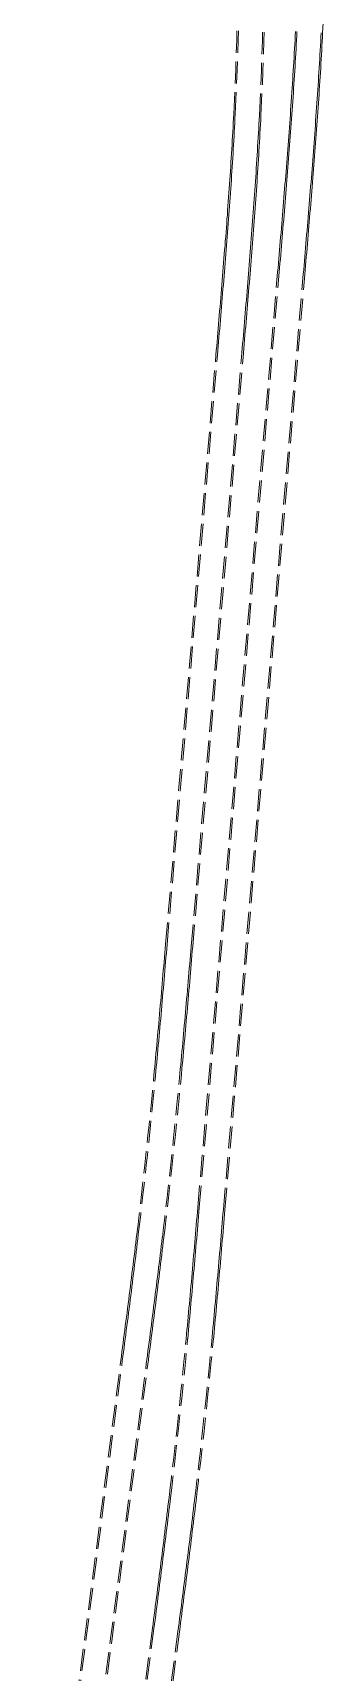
# Model space of a CAD drawing. Extents: x 0 to 531375, y 0 to 4335249.
# Drawn here: x 498172.8 to 498239.8, y 4329052.7 to 4329425.6 of the extents above; entities that cross this region are included whole.
import ezdxf

# ---------------------------------------------------------------- set-up
doc = ezdxf.new("R2010")
doc.units = 0
doc.linetypes.add('DASH', pattern=[0.35, 0.25, -0.1])
doc.layers.add('地铁', color=4, linetype='Continuous', lineweight=15)

# ---------------------------------------------------------------- blocks, each defined once
blk = doc.blocks.new('天津2000地铁')
at = {"layer": '地铁', "linetype": 'DASH', "ltscale": 20}
for p, q in [((228.96, 2184.69), (229.01, 2185.68)), ((229.01, 2185.68), (229.07, 2186.68)), ((229.07, 2186.68), (229.12, 2187.67)), ((229.12, 2187.67), (229.17, 2188.67)), ((229.31, 2184.67), (229.36, 2185.66)), ((229.36, 2185.66), (229.42, 2186.66)), ((229.42, 2186.66), (229.47, 2187.65)), ((229.47, 2187.65), (229.52, 2188.65)), ((234.8, 2184.36), (234.85, 2185.36)), ((234.85, 2185.36), (234.91, 2186.37)), ((234.91, 2186.37), (234.96, 2187.37)), ((234.96, 2187.37), (235.01, 2188.37)), ((235.15, 2184.34), (235.2, 2185.35)), ((235.2, 2185.35), (235.26, 2186.35)), ((235.26, 2186.35), (235.31, 2187.35)), ((235.31, 2187.35), (235.36, 2188.35)), ((228.73, 2180.71), (228.79, 2181.7)), ((228.79, 2181.7), (228.85, 2182.7)), ((228.85, 2182.7), (228.9, 2183.69)), ((228.9, 2183.69), (228.96, 2184.69)), ((229.08, 2180.69), (229.14, 2181.68)), ((229.14, 2181.68), (229.19, 2182.68)), ((229.19, 2182.68), (229.25, 2183.67)), ((229.25, 2183.67), (229.31, 2184.67)), ((234.63, 2181.36), (234.69, 2182.36)), ((234.69, 2182.36), (234.74, 2183.36)), ((234.74, 2183.36), (234.8, 2184.36)), ((234.98, 2181.34), (235.03, 2182.34)), ((235.03, 2182.34), (235.09, 2183.34)), ((235.09, 2183.34), (235.15, 2184.34)), ((228.54, 2177.73), (228.61, 2178.72)), ((228.61, 2178.72), (228.67, 2179.71)), ((228.67, 2179.71), (228.73, 2180.71)), ((228.89, 2177.7), (228.95, 2178.7)), ((228.95, 2178.7), (229.02, 2179.69)), ((229.02, 2179.69), (229.08, 2180.69)), ((234.38, 2177.35), (234.44, 2178.36)), ((234.44, 2178.36), (234.51, 2179.36)), ((234.51, 2179.36), (234.57, 2180.36)), ((234.57, 2180.36), (234.63, 2181.36)), ((234.73, 2177.33), (234.79, 2178.33)), ((234.79, 2178.33), (234.86, 2179.33)), ((234.86, 2179.33), (234.92, 2180.34)), ((234.92, 2180.34), (234.98, 2181.34)), ((228.28, 2173.75), (228.35, 2174.74)), ((228.35, 2174.74), (228.42, 2175.74)), ((228.42, 2175.74), (228.48, 2176.73)), ((228.48, 2176.73), (228.54, 2177.73)), ((228.63, 2173.72), (228.7, 2174.72)), ((228.7, 2174.72), (228.76, 2175.71)), ((228.76, 2175.71), (228.83, 2176.71)), ((228.83, 2176.71), (228.89, 2177.7)), ((234.12, 2173.35), (234.19, 2174.35)), ((234.19, 2174.35), (234.25, 2175.35)), ((234.25, 2175.35), (234.32, 2176.35)), ((234.32, 2176.35), (234.38, 2177.35)), ((234.47, 2173.33), (234.54, 2174.33)), ((234.54, 2174.33), (234.6, 2175.33)), ((234.6, 2175.33), (234.67, 2176.33)), ((234.67, 2176.33), (234.73, 2177.33)), ((228.01, 2169.77), (228.08, 2170.76)), ((228.08, 2170.76), (228.15, 2171.76)), ((228.15, 2171.76), (228.22, 2172.75)), ((228.22, 2172.75), (228.28, 2173.75)), ((228.36, 2169.74), (228.43, 2170.74)), ((228.43, 2170.74), (228.5, 2171.73)), ((228.5, 2171.73), (228.57, 2172.73)), ((228.57, 2172.73), (228.63, 2173.72)), ((233.91, 2170.35), (233.98, 2171.35)), ((233.98, 2171.35), (234.05, 2172.35)), ((234.05, 2172.35), (234.12, 2173.35)), ((234.26, 2170.33), (234.33, 2171.33)), ((234.33, 2171.33), (234.4, 2172.33)), ((234.4, 2172.33), (234.47, 2173.33)), ((214.9, 2165.86), (214.96, 2166.86)), ((214.96, 2166.86), (215.01, 2167.85)), ((215.01, 2167.85), (215.07, 2168.85)), ((215.07, 2168.85), (215.12, 2169.84)), ((215.25, 2165.84), (215.31, 2166.84)), ((215.31, 2166.84), (215.36, 2167.83)), ((215.36, 2167.83), (215.41, 2168.83)), ((215.41, 2168.83), (215.47, 2169.83)), ((220.8, 2166.54), (220.85, 2167.54)), ((220.85, 2167.54), (220.91, 2168.54)), ((220.91, 2168.54), (220.96, 2169.54)), ((221.15, 2166.52), (221.2, 2167.52)), ((221.2, 2167.52), (221.26, 2168.52)), ((221.26, 2168.52), (221.31, 2169.53)), ((227.72, 2165.79), (227.79, 2166.78)), ((227.79, 2166.78), (227.87, 2167.78)), ((227.87, 2167.78), (227.94, 2168.77)), ((227.94, 2168.77), (228.01, 2169.77)), ((228.07, 2165.76), (228.14, 2166.75)), ((228.14, 2166.75), (228.22, 2167.75)), ((228.22, 2167.75), (228.29, 2168.75)), ((228.29, 2168.75), (228.36, 2169.74)), ((233.63, 2166.35), (233.7, 2167.35)), ((233.7, 2167.35), (233.77, 2168.35)), ((233.77, 2168.35), (233.84, 2169.35)), ((233.84, 2169.35), (233.91, 2170.35)), ((233.98, 2166.33), (234.05, 2167.33)), ((234.05, 2167.33), (234.12, 2168.33)), ((234.12, 2168.33), (234.19, 2169.33)), ((234.19, 2169.33), (234.26, 2170.33)), ((214.73, 2162.88), (214.79, 2163.87)), ((214.79, 2163.87), (214.85, 2164.87)), ((214.85, 2164.87), (214.9, 2165.86)), ((215.08, 2162.86), (215.14, 2163.85)), ((215.14, 2163.85), (215.2, 2164.85)), ((215.2, 2164.85), (215.25, 2165.84)), ((220.57, 2162.53), (220.63, 2163.53)), ((220.63, 2163.53), (220.69, 2164.54)), ((220.69, 2164.54), (220.75, 2165.54)), ((220.75, 2165.54), (220.8, 2166.54)), ((220.92, 2162.51), (220.98, 2163.51)), ((220.98, 2163.51), (221.04, 2164.52)), ((221.04, 2164.52), (221.09, 2165.52)), ((221.09, 2165.52), (221.15, 2166.52)), ((227.5, 2162.8), (227.57, 2163.8)), ((227.57, 2163.8), (227.65, 2164.79)), ((227.65, 2164.79), (227.72, 2165.79)), ((227.85, 2162.77), (227.92, 2163.77)), ((227.92, 2163.77), (228, 2164.76)), ((228, 2164.76), (228.07, 2165.76)), ((233.33, 2162.36), (233.41, 2163.35)), ((233.41, 2163.35), (233.48, 2164.35)), ((233.48, 2164.35), (233.56, 2165.35)), ((233.56, 2165.35), (233.63, 2166.35)), ((233.68, 2162.33), (233.76, 2163.33)), ((233.76, 2163.33), (233.83, 2164.33)), ((233.83, 2164.33), (233.9, 2165.33)), ((233.9, 2165.33), (233.98, 2166.33)), ((214.49, 2158.9), (214.55, 2159.89)), ((214.55, 2159.89), (214.61, 2160.89)), ((214.61, 2160.89), (214.67, 2161.88)), ((214.67, 2161.88), (214.73, 2162.88)), ((214.84, 2158.88), (214.9, 2159.87)), ((214.9, 2159.87), (214.96, 2160.87)), ((214.96, 2160.87), (215.02, 2161.86)), ((215.02, 2161.86), (215.08, 2162.86)), ((220.33, 2158.53), (220.39, 2159.53)), ((220.39, 2159.53), (220.45, 2160.53)), ((220.45, 2160.53), (220.51, 2161.53)), ((220.51, 2161.53), (220.57, 2162.53)), ((220.68, 2158.51), (220.74, 2159.51)), ((220.74, 2159.51), (220.8, 2160.51)), ((220.8, 2160.51), (220.86, 2161.51)), ((220.86, 2161.51), (220.92, 2162.51)), ((227.19, 2158.82), (227.27, 2159.81)), ((227.27, 2159.81), (227.35, 2160.81)), ((227.35, 2160.81), (227.42, 2161.81)), ((227.42, 2161.81), (227.5, 2162.8)), ((227.54, 2158.79), (227.62, 2159.79)), ((227.62, 2159.79), (227.69, 2160.78)), ((227.69, 2160.78), (227.77, 2161.78)), ((227.77, 2161.78), (227.85, 2162.77)), ((233.02, 2158.36), (233.1, 2159.36)), ((233.1, 2159.36), (233.18, 2160.36)), ((233.18, 2160.36), (233.26, 2161.36)), ((233.26, 2161.36), (233.33, 2162.36)), ((233.37, 2158.33), (233.45, 2159.33)), ((233.45, 2159.33), (233.53, 2160.33)), ((233.53, 2160.33), (233.6, 2161.33)), ((233.6, 2161.33), (233.68, 2162.33)), ((214.23, 2154.92), (214.3, 2155.92)), ((214.3, 2155.92), (214.36, 2156.91)), ((214.36, 2156.91), (214.43, 2157.91)), ((214.43, 2157.91), (214.49, 2158.9)), ((214.58, 2154.9), (214.64, 2155.89)), ((214.64, 2155.89), (214.71, 2156.89)), ((214.71, 2156.89), (214.77, 2157.88)), ((214.77, 2157.88), (214.84, 2158.88)), ((220.07, 2154.53), (220.13, 2155.53)), ((220.13, 2155.53), (220.2, 2156.53)), ((220.2, 2156.53), (220.26, 2157.53)), ((220.26, 2157.53), (220.33, 2158.53)), ((220.42, 2154.5), (220.48, 2155.5)), ((220.48, 2155.5), (220.55, 2156.5)), ((220.55, 2156.5), (220.61, 2157.5)), ((220.61, 2157.5), (220.68, 2158.51)), ((226.88, 2154.84), (226.95, 2155.83)), ((226.95, 2155.83), (227.03, 2156.83)), ((227.03, 2156.83), (227.11, 2157.82)), ((227.11, 2157.82), (227.19, 2158.82)), ((227.22, 2154.81), (227.3, 2155.81)), ((227.3, 2155.81), (227.38, 2156.8)), ((227.38, 2156.8), (227.46, 2157.8)), ((227.46, 2157.8), (227.54, 2158.79)), ((232.79, 2155.37), (232.87, 2156.36)), ((232.87, 2156.36), (232.94, 2157.36)), ((232.94, 2157.36), (233.02, 2158.36)), ((233.14, 2155.34), (233.21, 2156.34)), ((233.21, 2156.34), (233.29, 2157.34)), ((233.29, 2157.34), (233.37, 2158.33)), ((213.95, 2150.94), (214.02, 2151.94)), ((214.02, 2151.94), (214.09, 2152.93)), ((214.09, 2152.93), (214.16, 2153.93)), ((214.16, 2153.93), (214.23, 2154.92)), ((214.3, 2150.92), (214.37, 2151.91)), ((214.37, 2151.91), (214.44, 2152.91)), ((214.44, 2152.91), (214.51, 2153.9)), ((214.51, 2153.9), (214.58, 2154.9)), ((219.86, 2151.53), (219.93, 2152.53)), ((219.93, 2152.53), (220, 2153.53)), ((220, 2153.53), (220.07, 2154.53)), ((220.21, 2151.5), (220.28, 2152.5)), ((220.28, 2152.5), (220.35, 2153.5)), ((220.35, 2153.5), (220.42, 2154.5)), ((226.55, 2150.86), (226.63, 2151.85)), ((226.63, 2151.85), (226.71, 2152.85)), ((226.71, 2152.85), (226.79, 2153.84)), ((226.79, 2153.84), (226.88, 2154.84)), ((226.9, 2150.83), (226.98, 2151.82)), ((226.98, 2151.82), (227.06, 2152.82)), ((227.06, 2152.82), (227.14, 2153.81)), ((227.14, 2153.81), (227.22, 2154.81)), ((232.46, 2151.37), (232.54, 2152.37)), ((232.54, 2152.37), (232.63, 2153.37)), ((232.63, 2153.37), (232.71, 2154.37)), ((232.71, 2154.37), (232.79, 2155.37)), ((232.81, 2151.35), (232.89, 2152.34)), ((232.89, 2152.34), (232.97, 2153.34)), ((232.97, 2153.34), (233.06, 2154.34)), ((233.06, 2154.34), (233.14, 2155.34)), ((213.74, 2147.96), (213.81, 2148.95)), ((213.81, 2148.95), (213.88, 2149.95)), ((213.88, 2149.95), (213.95, 2150.94)), ((214.09, 2147.93), (214.16, 2148.93)), ((214.16, 2148.93), (214.23, 2149.92)), ((214.23, 2149.92), (214.3, 2150.92)), ((219.57, 2147.53), (219.65, 2148.53)), ((219.65, 2148.53), (219.72, 2149.53)), ((219.72, 2149.53), (219.79, 2150.53)), ((219.79, 2150.53), (219.86, 2151.53)), ((219.92, 2147.5), (220, 2148.5)), ((220, 2148.5), (220.07, 2149.5)), ((220.07, 2149.5), (220.14, 2150.5)), ((220.14, 2150.5), (220.21, 2151.5)), ((226.3, 2147.87), (226.39, 2148.87)), ((226.39, 2148.87), (226.47, 2149.86)), ((226.47, 2149.86), (226.55, 2150.86)), ((226.65, 2147.84), (226.74, 2148.84)), ((226.74, 2148.84), (226.82, 2149.83)), ((226.82, 2149.83), (226.9, 2150.83)), ((232.13, 2147.38), (232.22, 2148.38)), ((232.22, 2148.38), (232.3, 2149.38)), ((232.3, 2149.38), (232.38, 2150.38)), ((232.38, 2150.38), (232.46, 2151.37)), ((232.48, 2147.35), (232.57, 2148.35)), ((232.57, 2148.35), (232.65, 2149.35)), ((232.65, 2149.35), (232.73, 2150.35)), ((232.73, 2150.35), (232.81, 2151.35)), ((213.44, 2143.98), (213.52, 2144.97)), ((213.52, 2144.97), (213.59, 2145.97)), ((213.59, 2145.97), (213.67, 2146.96)), ((213.67, 2146.96), (213.74, 2147.96)), ((213.79, 2143.95), (213.87, 2144.94)), ((213.87, 2144.94), (213.94, 2145.94)), ((213.94, 2145.94), (214.02, 2146.93)), ((214.02, 2146.93), (214.09, 2147.93)), ((219.28, 2143.53), (219.35, 2144.53)), ((219.35, 2144.53), (219.43, 2145.53)), ((219.43, 2145.53), (219.5, 2146.53)), ((219.5, 2146.53), (219.57, 2147.53)), ((219.63, 2143.5), (219.7, 2144.5)), ((219.7, 2144.5), (219.78, 2145.5)), ((219.78, 2145.5), (219.85, 2146.5)), ((219.85, 2146.5), (219.92, 2147.5)), ((225.97, 2143.89), (226.05, 2144.88)), ((226.05, 2144.88), (226.14, 2145.88)), ((226.14, 2145.88), (226.22, 2146.87)), ((226.22, 2146.87), (226.3, 2147.87)), ((226.32, 2143.86), (226.4, 2144.85)), ((226.4, 2144.85), (226.49, 2145.85)), ((226.49, 2145.85), (226.57, 2146.85)), ((226.57, 2146.85), (226.65, 2147.84)), ((231.8, 2143.4), (231.88, 2144.39)), ((231.88, 2144.39), (231.97, 2145.39)), ((231.97, 2145.39), (232.05, 2146.39)), ((232.05, 2146.39), (232.13, 2147.38)), ((232.15, 2143.37), (232.23, 2144.36)), ((232.23, 2144.36), (232.32, 2145.36)), ((232.32, 2145.36), (232.4, 2146.36)), ((232.4, 2146.36), (232.48, 2147.35)), ((213.14, 2139.99), (213.21, 2140.99)), ((213.21, 2140.99), (213.29, 2141.98)), ((213.29, 2141.98), (213.37, 2142.98)), ((213.37, 2142.98), (213.44, 2143.98)), ((213.49, 2139.97), (213.56, 2140.96)), ((213.56, 2140.96), (213.64, 2141.96)), ((213.64, 2141.96), (213.72, 2142.95)), ((213.72, 2142.95), (213.79, 2143.95)), ((219.05, 2140.53), (219.12, 2141.53)), ((219.12, 2141.53), (219.2, 2142.53)), ((219.2, 2142.53), (219.28, 2143.53)), ((219.4, 2140.51), (219.47, 2141.51)), ((219.47, 2141.51), (219.55, 2142.51)), ((219.55, 2142.51), (219.63, 2143.5)), ((225.63, 2139.9), (225.72, 2140.9)), ((225.72, 2140.9), (225.8, 2141.9)), ((225.8, 2141.9), (225.89, 2142.89)), ((225.89, 2142.89), (225.97, 2143.89)), ((225.98, 2139.87), (226.07, 2140.87)), ((226.07, 2140.87), (226.15, 2141.87)), ((226.15, 2141.87), (226.24, 2142.86)), ((226.24, 2142.86), (226.32, 2143.86)), ((231.55, 2140.4), (231.63, 2141.4)), ((231.63, 2141.4), (231.72, 2142.4)), ((231.72, 2142.4), (231.8, 2143.4)), ((231.9, 2140.37), (231.98, 2141.37)), ((231.98, 2141.37), (232.06, 2142.37)), ((232.06, 2142.37), (232.15, 2143.37)), ((212.82, 2136.01), (212.9, 2137.01)), ((212.9, 2137.01), (212.98, 2138)), ((212.98, 2138), (213.06, 2139)), ((213.06, 2139), (213.14, 2139.99)), ((213.17, 2135.99), (213.25, 2136.98)), ((213.25, 2136.98), (213.33, 2137.98)), ((213.33, 2137.98), (213.41, 2138.97)), ((213.41, 2138.97), (213.49, 2139.97)), ((218.73, 2136.54), (218.81, 2137.54)), ((218.81, 2137.54), (218.89, 2138.54)), ((218.89, 2138.54), (218.97, 2139.54)), ((218.97, 2139.54), (219.05, 2140.53)), ((219.08, 2136.51), (219.16, 2137.51)), ((219.16, 2137.51), (219.24, 2138.51)), ((219.24, 2138.51), (219.32, 2139.51)), ((219.32, 2139.51), (219.4, 2140.51)), ((225.29, 2135.92), (225.38, 2136.92)), ((225.38, 2136.92), (225.46, 2137.91)), ((225.46, 2137.91), (225.55, 2138.91)), ((225.55, 2138.91), (225.63, 2139.9)), ((225.64, 2135.89), (225.73, 2136.89)), ((225.73, 2136.89), (225.81, 2137.88)), ((225.81, 2137.88), (225.9, 2138.88)), ((225.9, 2138.88), (225.98, 2139.87)), ((231.21, 2136.42), (231.29, 2137.41)), ((231.29, 2137.41), (231.38, 2138.41)), ((231.38, 2138.41), (231.46, 2139.41)), ((231.46, 2139.41), (231.55, 2140.4)), ((231.56, 2136.39), (231.64, 2137.38)), ((231.64, 2137.38), (231.73, 2138.38)), ((231.73, 2138.38), (231.81, 2139.38)), ((231.81, 2139.38), (231.9, 2140.37)), ((206.94, 1921.15), (225.12, 2133.93)), ((207.29, 1921.12), (225.47, 2133.9)), ((212.58, 2133.03), (212.66, 2134.02)), ((212.66, 2134.02), (212.74, 2135.02)), ((212.74, 2135.02), (212.82, 2136.01)), ((212.77, 1920.66), (230.95, 2133.43)), ((212.93, 2133), (213.01, 2133.99)), ((213.01, 2133.99), (213.09, 2134.99)), ((213.09, 2134.99), (213.17, 2135.99)), ((213.12, 1920.63), (231.3, 2133.4)), ((218.41, 2132.55), (218.49, 2133.55)), ((218.49, 2133.55), (218.57, 2134.54)), ((218.57, 2134.54), (218.65, 2135.54)), ((218.65, 2135.54), (218.73, 2136.54)), ((218.76, 2132.52), (218.84, 2133.52)), ((218.84, 2133.52), (218.92, 2134.52)), ((218.92, 2134.52), (219, 2135.51)), ((219, 2135.51), (219.08, 2136.51)), ((225.12, 2133.93), (225.21, 2134.92)), ((225.21, 2134.92), (225.29, 2135.92)), ((225.47, 2133.9), (225.56, 2134.89)), ((225.56, 2134.89), (225.64, 2135.89)), ((230.95, 2133.43), (231.04, 2134.42)), ((231.04, 2134.42), (231.12, 2135.42)), ((231.12, 2135.42), (231.21, 2136.42)), ((231.3, 2133.4), (231.39, 2134.39)), ((231.39, 2134.39), (231.47, 2135.39)), ((231.47, 2135.39), (231.56, 2136.39)), ((212.25, 2129.04), (212.33, 2130.04)), ((212.33, 2130.04), (212.42, 2131.04)), ((212.42, 2131.04), (212.5, 2132.03)), ((212.5, 2132.03), (212.58, 2133.03)), ((212.6, 2129.02), (212.68, 2130.01)), ((212.68, 2130.01), (212.76, 2131.01)), ((212.76, 2131.01), (212.85, 2132)), ((212.85, 2132), (212.93, 2133)), ((218.08, 2128.56), (218.16, 2129.56)), ((218.16, 2129.56), (218.25, 2130.55)), ((218.25, 2130.55), (218.33, 2131.55)), ((218.33, 2131.55), (218.41, 2132.55)), ((218.43, 2128.53), (218.51, 2129.53)), ((218.51, 2129.53), (218.59, 2130.53)), ((218.59, 2130.53), (218.68, 2131.52)), ((218.68, 2131.52), (218.76, 2132.52)), ((211.92, 2125.06), (212, 2126.06)), ((212, 2126.06), (212.08, 2127.05)), ((212.08, 2127.05), (212.17, 2128.05)), ((212.17, 2128.05), (212.25, 2129.04)), ((212.27, 2125.03), (212.35, 2126.03)), ((212.35, 2126.03), (212.43, 2127.02)), ((212.43, 2127.02), (212.52, 2128.02)), ((212.52, 2128.02), (212.6, 2129.02)), ((217.83, 2125.57), (217.91, 2126.56)), ((217.91, 2126.56), (218, 2127.56)), ((218, 2127.56), (218.08, 2128.56)), ((218.18, 2125.54), (218.26, 2126.54)), ((218.26, 2126.54), (218.35, 2127.53)), ((218.35, 2127.53), (218.43, 2128.53)), ((211.58, 2121.08), (211.66, 2122.07)), ((211.66, 2122.07), (211.75, 2123.07)), ((211.75, 2123.07), (211.83, 2124.07)), ((211.83, 2124.07), (211.92, 2125.06)), ((211.93, 2121.05), (212.01, 2122.04)), ((212.01, 2122.04), (212.1, 2123.04)), ((212.1, 2123.04), (212.18, 2124.04)), ((212.18, 2124.04), (212.27, 2125.03)), ((217.49, 2121.58), (217.58, 2122.58)), ((217.58, 2122.58), (217.66, 2123.57)), ((217.66, 2123.57), (217.75, 2124.57)), ((217.75, 2124.57), (217.83, 2125.57)), ((217.84, 2121.55), (217.93, 2122.55)), ((217.93, 2122.55), (218.01, 2123.54)), ((218.01, 2123.54), (218.09, 2124.54)), ((218.09, 2124.54), (218.18, 2125.54)), ((211.32, 2118.09), (211.41, 2119.09)), ((211.41, 2119.09), (211.49, 2120.08)), ((211.49, 2120.08), (211.58, 2121.08)), ((211.67, 2118.06), (211.76, 2119.06)), ((211.76, 2119.06), (211.84, 2120.05)), ((211.84, 2120.05), (211.93, 2121.05)), ((217.15, 2117.59), (217.24, 2118.59)), ((217.24, 2118.59), (217.32, 2119.59)), ((217.32, 2119.59), (217.41, 2120.58)), ((217.41, 2120.58), (217.49, 2121.58)), ((217.5, 2117.56), (217.59, 2118.56)), ((217.59, 2118.56), (217.67, 2119.56)), ((217.67, 2119.56), (217.76, 2120.55)), ((217.76, 2120.55), (217.84, 2121.55)), ((199.61, 1981.02), (211.07, 2115.1)), ((199.96, 1980.99), (211.42, 2115.07)), ((205.44, 1980.53), (216.9, 2114.6)), ((205.79, 1980.5), (217.25, 2114.57)), ((211.07, 2115.1), (211.15, 2116.1)), ((211.15, 2116.1), (211.24, 2117.09)), ((211.24, 2117.09), (211.32, 2118.09)), ((211.42, 2115.07), (211.5, 2116.07)), ((211.5, 2116.07), (211.59, 2117.06)), ((211.59, 2117.06), (211.67, 2118.06)), ((216.9, 2114.6), (216.98, 2115.6)), ((216.98, 2115.6), (217.07, 2116.6)), ((217.07, 2116.6), (217.15, 2117.59)), ((217.25, 2114.57), (217.33, 2115.57)), ((217.33, 2115.57), (217.42, 2116.57)), ((217.42, 2116.57), (217.5, 2117.56)), ((199.53, 1980.03), (199.61, 1981.02)), ((199.87, 1980), (199.96, 1980.99)), ((205.35, 1979.53), (205.44, 1980.53)), ((205.7, 1979.5), (205.79, 1980.5)), ((199.19, 1976.04), (199.27, 1977.04)), ((199.27, 1977.04), (199.36, 1978.03)), ((199.36, 1978.03), (199.44, 1979.03)), ((199.44, 1979.03), (199.53, 1980.03)), ((199.53, 1976.01), (199.62, 1977.01)), ((199.62, 1977.01), (199.7, 1978)), ((199.7, 1978), (199.79, 1979)), ((199.79, 1979), (199.87, 1980)), ((205.01, 1975.54), (205.1, 1976.54)), ((205.1, 1976.54), (205.18, 1977.54)), ((205.18, 1977.54), (205.27, 1978.53)), ((205.27, 1978.53), (205.35, 1979.53)), ((205.36, 1975.51), (205.45, 1976.51)), ((205.45, 1976.51), (205.53, 1977.51)), ((205.53, 1977.51), (205.62, 1978.5)), ((205.62, 1978.5), (205.7, 1979.5)), ((198.84, 1972.06), (198.93, 1973.05)), ((198.93, 1973.05), (199.01, 1974.05)), ((199.01, 1974.05), (199.1, 1975.05)), ((199.1, 1975.05), (199.19, 1976.04)), ((199.19, 1972.03), (199.28, 1973.02)), ((199.28, 1973.02), (199.36, 1974.02)), ((199.36, 1974.02), (199.45, 1975.02)), ((199.45, 1975.02), (199.53, 1976.01)), ((204.76, 1972.55), (204.84, 1973.55)), ((204.84, 1973.55), (204.93, 1974.55)), ((204.93, 1974.55), (205.01, 1975.54)), ((205.11, 1972.52), (205.19, 1973.52)), ((205.19, 1973.52), (205.28, 1974.52)), ((205.28, 1974.52), (205.36, 1975.51)), ((198.5, 1968.08), (198.58, 1969.07)), ((198.58, 1969.07), (198.67, 1970.07)), ((198.67, 1970.07), (198.76, 1971.06)), ((198.76, 1971.06), (198.84, 1972.06)), ((198.85, 1968.05), (198.93, 1969.04)), ((198.93, 1969.04), (199.02, 1970.04)), ((199.02, 1970.04), (199.11, 1971.03)), ((199.11, 1971.03), (199.19, 1972.03)), ((204.41, 1968.56), (204.5, 1969.56)), ((204.5, 1969.56), (204.58, 1970.56)), ((204.58, 1970.56), (204.67, 1971.56)), ((204.67, 1971.56), (204.76, 1972.55)), ((204.76, 1968.53), (204.85, 1969.53)), ((204.85, 1969.53), (204.93, 1970.53)), ((204.93, 1970.53), (205.02, 1971.53)), ((205.02, 1971.53), (205.11, 1972.52)), ((198.23, 1965.09), (198.32, 1966.09)), ((198.32, 1966.09), (198.41, 1967.08)), ((198.41, 1967.08), (198.5, 1968.08)), ((198.58, 1965.06), (198.67, 1966.06)), ((198.67, 1966.06), (198.76, 1967.05)), ((198.76, 1967.05), (198.85, 1968.05)), ((204.06, 1964.58), (204.15, 1965.57)), ((204.15, 1965.57), (204.24, 1966.57)), ((204.24, 1966.57), (204.32, 1967.57)), ((204.32, 1967.57), (204.41, 1968.56)), ((204.41, 1964.55), (204.5, 1965.54)), ((204.5, 1965.54), (204.59, 1966.54)), ((204.59, 1966.54), (204.67, 1967.54)), ((204.67, 1967.54), (204.76, 1968.53)), ((197.88, 1961.11), (197.97, 1962.11)), ((197.97, 1962.11), (198.06, 1963.1)), ((198.06, 1963.1), (198.15, 1964.1)), ((198.15, 1964.1), (198.23, 1965.09)), ((198.23, 1961.08), (198.32, 1962.08)), ((198.32, 1962.08), (198.41, 1963.07)), ((198.41, 1963.07), (198.5, 1964.07)), ((198.5, 1964.07), (198.58, 1965.06)), ((203.71, 1960.59), (203.8, 1961.58)), ((203.8, 1961.58), (203.88, 1962.58)), ((203.88, 1962.58), (203.97, 1963.58)), ((203.97, 1963.58), (204.06, 1964.58)), ((204.14, 1961.55), (204.23, 1962.55)), ((204.23, 1962.55), (204.32, 1963.55)), ((204.32, 1963.55), (204.41, 1964.55)), ((197.52, 1957.14), (197.61, 1958.13)), ((197.61, 1958.13), (197.7, 1959.12)), ((197.7, 1959.12), (197.79, 1960.12)), ((197.79, 1960.12), (197.88, 1961.11)), ((197.87, 1957.1), (197.96, 1958.1)), ((197.96, 1958.1), (198.05, 1959.09)), ((198.05, 1959.09), (198.14, 1960.09)), ((198.14, 1960.09), (198.23, 1961.08)), ((203.44, 1957.6), (203.53, 1958.59)), ((203.53, 1958.59), (203.62, 1959.59)), ((203.62, 1959.59), (203.71, 1960.59)), ((203.78, 1957.56), (203.87, 1958.56)), ((203.87, 1958.56), (203.97, 1959.56)), ((203.97, 1959.56), (204.05, 1960.56)), ((204.05, 1960.56), (204.14, 1961.55)), ((197.15, 1953.16), (197.24, 1954.15)), ((197.24, 1954.15), (197.33, 1955.15)), ((197.33, 1955.15), (197.43, 1956.14)), ((197.43, 1956.14), (197.52, 1957.14)), ((197.5, 1953.13), (197.59, 1954.12)), ((197.59, 1954.12), (197.68, 1955.11)), ((197.68, 1955.11), (197.78, 1956.11)), ((197.78, 1956.11), (197.87, 1957.1)), ((203.07, 1953.61), (203.16, 1954.6)), ((203.16, 1954.6), (203.25, 1955.6)), ((203.25, 1955.6), (203.34, 1956.6)), ((203.34, 1956.6), (203.44, 1957.6)), ((203.41, 1953.57), (203.51, 1954.57)), ((203.51, 1954.57), (203.6, 1955.57)), ((203.6, 1955.57), (203.69, 1956.57)), ((203.69, 1956.57), (203.78, 1957.56)), ((196.96, 1951.17), (197.05, 1952.17)), ((197.05, 1952.17), (197.15, 1953.16)), ((197.31, 1951.14), (197.4, 1952.13)), ((197.4, 1952.13), (197.5, 1953.13)), ((202.78, 1950.62), (202.88, 1951.61)), ((202.88, 1951.61), (202.97, 1952.61)), ((202.97, 1952.61), (203.07, 1953.61)), ((203.13, 1950.58), (203.23, 1951.58)), ((203.23, 1951.58), (203.32, 1952.58)), ((203.32, 1952.58), (203.41, 1953.57)), ((206.85, 1920.16), (206.94, 1921.15)), ((207.2, 1920.13), (207.29, 1921.12)), ((212.68, 1919.66), (212.77, 1920.66)), ((213.03, 1919.63), (213.12, 1920.63)), ((206.51, 1916.17), (206.6, 1917.17)), ((206.6, 1917.17), (206.68, 1918.17)), ((206.68, 1918.17), (206.77, 1919.16)), ((206.77, 1919.16), (206.85, 1920.16)), ((206.86, 1916.14), (206.95, 1917.14)), ((206.95, 1917.14), (207.03, 1918.14)), ((207.03, 1918.14), (207.12, 1919.13)), ((207.12, 1919.13), (207.2, 1920.13)), ((212.43, 1916.67), (212.51, 1917.67)), ((212.51, 1917.67), (212.6, 1918.66)), ((212.6, 1918.66), (212.68, 1919.66)), ((212.78, 1916.64), (212.86, 1917.64)), ((212.86, 1917.64), (212.95, 1918.63)), ((212.95, 1918.63), (213.03, 1919.63)), ((192.83, 1913.08), (192.95, 1914.07)), ((192.95, 1914.07), (193.07, 1915.06)), ((193.18, 1913.03), (193.3, 1914.02)), ((193.3, 1914.02), (193.41, 1915.02)), ((198.63, 1912.37), (198.76, 1913.36)), ((198.76, 1913.36), (198.87, 1914.36)), ((198.98, 1912.33), (199.1, 1913.32)), ((199.1, 1913.32), (199.22, 1914.32)), ((206.17, 1912.19), (206.26, 1913.19)), ((206.26, 1913.19), (206.34, 1914.18)), ((206.34, 1914.18), (206.43, 1915.18)), ((206.43, 1915.18), (206.51, 1916.17)), ((206.52, 1912.16), (206.61, 1913.16)), ((206.61, 1913.16), (206.69, 1914.15)), ((206.69, 1914.15), (206.78, 1915.15)), ((206.78, 1915.15), (206.86, 1916.14)), ((212.09, 1912.68), (212.17, 1913.68)), ((212.17, 1913.68), (212.26, 1914.68)), ((212.26, 1914.68), (212.34, 1915.67)), ((212.34, 1915.67), (212.43, 1916.67)), ((212.43, 1912.65), (212.52, 1913.65)), ((212.52, 1913.65), (212.61, 1914.65)), ((212.61, 1914.65), (212.69, 1915.64)), ((212.69, 1915.64), (212.78, 1916.64)), ((192.34, 1909.11), (192.46, 1910.1)), ((192.46, 1910.1), (192.59, 1911.09)), ((192.59, 1911.09), (192.71, 1912.09)), ((192.69, 1909.07), (192.81, 1910.06)), ((192.71, 1912.09), (192.83, 1913.08)), ((192.81, 1910.06), (192.93, 1911.05)), ((192.93, 1911.05), (193.05, 1912.04)), ((193.05, 1912.04), (193.18, 1913.03)), ((198.15, 1908.39), (198.27, 1909.39)), ((198.27, 1909.39), (198.39, 1910.38)), ((198.39, 1910.38), (198.51, 1911.37)), ((198.51, 1911.37), (198.63, 1912.37)), ((198.62, 1909.34), (198.74, 1910.34)), ((198.74, 1910.34), (198.86, 1911.33)), ((198.86, 1911.33), (198.98, 1912.33)), ((205.91, 1909.2), (206, 1910.2)), ((206, 1910.2), (206.09, 1911.19)), ((206.09, 1911.19), (206.17, 1912.19)), ((206.26, 1909.17), (206.35, 1910.17)), ((206.35, 1910.17), (206.43, 1911.16)), ((206.43, 1911.16), (206.52, 1912.16)), ((211.74, 1908.7), (211.83, 1909.69)), ((211.83, 1909.69), (211.91, 1910.69)), ((211.91, 1910.69), (212, 1911.69)), ((212, 1911.69), (212.09, 1912.68)), ((212.09, 1908.66), (212.18, 1909.66)), ((212.18, 1909.66), (212.26, 1910.66)), ((212.26, 1910.66), (212.35, 1911.66)), ((212.35, 1911.66), (212.43, 1912.65)), ((191.85, 1905.15), (191.97, 1906.14)), ((191.97, 1906.14), (192.1, 1907.13)), ((192.1, 1907.13), (192.22, 1908.12)), ((192.19, 1905.11), (192.32, 1906.1)), ((192.22, 1908.12), (192.34, 1909.11)), ((192.32, 1906.1), (192.44, 1907.09)), ((192.44, 1907.09), (192.57, 1908.08)), ((192.57, 1908.08), (192.69, 1909.07)), ((197.78, 1905.41), (197.9, 1906.41)), ((197.9, 1906.41), (198.02, 1907.4)), ((198.02, 1907.4), (198.15, 1908.39)), ((198.12, 1905.37), (198.25, 1906.36)), ((198.25, 1906.36), (198.37, 1907.36)), ((198.37, 1907.36), (198.49, 1908.35)), ((198.49, 1908.35), (198.62, 1909.34)), ((205.56, 1905.22), (205.65, 1906.22)), ((205.65, 1906.22), (205.74, 1907.21)), ((205.74, 1907.21), (205.83, 1908.21)), ((205.83, 1908.21), (205.91, 1909.2)), ((205.91, 1905.19), (206, 1906.19)), ((206, 1906.19), (206.09, 1907.18)), ((206.09, 1907.18), (206.17, 1908.18)), ((206.17, 1908.18), (206.26, 1909.17)), ((211.39, 1904.71), (211.48, 1905.7)), ((211.48, 1905.7), (211.57, 1906.7)), ((211.57, 1906.7), (211.65, 1907.7)), ((211.65, 1907.7), (211.74, 1908.7)), ((211.74, 1904.68), (211.83, 1905.67)), ((211.83, 1905.67), (211.91, 1906.67)), ((211.91, 1906.67), (212, 1907.67)), ((212, 1907.67), (212.09, 1908.66)), ((191.35, 1901.19), (191.47, 1902.18)), ((191.47, 1902.18), (191.6, 1903.17)), ((191.6, 1903.17), (191.72, 1904.16)), ((191.69, 1901.14), (191.82, 1902.13)), ((191.72, 1904.16), (191.85, 1905.15)), ((191.82, 1902.13), (191.94, 1903.12)), ((191.94, 1903.12), (192.07, 1904.11)), ((192.07, 1904.11), (192.19, 1905.11)), ((197.27, 1901.44), (197.4, 1902.43)), ((197.4, 1902.43), (197.53, 1903.42)), ((197.53, 1903.42), (197.65, 1904.42)), ((197.62, 1901.39), (197.75, 1902.39)), ((197.65, 1904.42), (197.78, 1905.41)), ((197.75, 1902.39), (197.87, 1903.38)), ((197.87, 1903.38), (198, 1904.37)), ((198, 1904.37), (198.12, 1905.37)), ((205.21, 1901.24), (205.3, 1902.24)), ((205.3, 1902.24), (205.39, 1903.23)), ((205.39, 1903.23), (205.48, 1904.23)), ((205.48, 1904.23), (205.56, 1905.22)), ((205.56, 1901.21), (205.65, 1902.21)), ((205.65, 1902.21), (205.74, 1903.2)), ((205.74, 1903.2), (205.82, 1904.2)), ((205.82, 1904.2), (205.91, 1905.19)), ((211.12, 1901.72), (211.21, 1902.71)), ((211.21, 1902.71), (211.3, 1903.71)), ((211.3, 1903.71), (211.39, 1904.71)), ((211.47, 1901.68), (211.56, 1902.68)), ((211.56, 1902.68), (211.65, 1903.68)), ((211.65, 1903.68), (211.74, 1904.68)), ((190.84, 1897.22), (190.97, 1898.21)), ((190.97, 1898.21), (191.09, 1899.2)), ((191.09, 1899.2), (191.22, 1900.19)), ((191.19, 1897.18), (191.31, 1898.17)), ((191.22, 1900.19), (191.35, 1901.19)), ((191.31, 1898.17), (191.44, 1899.16)), ((191.44, 1899.16), (191.57, 1900.15)), ((191.57, 1900.15), (191.69, 1901.14)), ((196.77, 1897.47), (196.89, 1898.46)), ((196.89, 1898.46), (197.02, 1899.45)), ((197.02, 1899.45), (197.15, 1900.45)), ((197.11, 1897.42), (197.24, 1898.42)), ((197.15, 1900.45), (197.27, 1901.44)), ((197.24, 1898.42), (197.37, 1899.41)), ((197.37, 1899.41), (197.5, 1900.4)), ((197.5, 1900.4), (197.62, 1901.39)), ((204.85, 1897.27), (204.94, 1898.26)), ((204.94, 1898.26), (205.03, 1899.25)), ((205.03, 1899.25), (205.12, 1900.25)), ((205.12, 1900.25), (205.21, 1901.24)), ((205.2, 1897.23), (205.29, 1898.23)), ((205.29, 1898.23), (205.38, 1899.22)), ((205.38, 1899.22), (205.47, 1900.22)), ((205.47, 1900.22), (205.56, 1901.21)), ((210.76, 1897.73), (210.85, 1898.72)), ((210.85, 1898.72), (210.95, 1899.72)), ((210.95, 1899.72), (211.04, 1900.72)), ((211.04, 1900.72), (211.12, 1901.72)), ((211.11, 1897.69), (211.2, 1898.69)), ((211.2, 1898.69), (211.29, 1899.69)), ((211.29, 1899.69), (211.38, 1900.69)), ((211.38, 1900.69), (211.47, 1901.68)), ((190.45, 1894.25), (190.58, 1895.24)), ((190.58, 1895.24), (190.71, 1896.23)), ((190.71, 1896.23), (190.84, 1897.22)), ((190.8, 1894.2), (190.93, 1895.19)), ((190.93, 1895.19), (191.06, 1896.19)), ((191.06, 1896.19), (191.19, 1897.18)), ((196.26, 1893.5), (196.38, 1894.49)), ((196.38, 1894.49), (196.51, 1895.48)), ((196.51, 1895.48), (196.64, 1896.47)), ((196.6, 1893.45), (196.73, 1894.44)), ((196.64, 1896.47), (196.77, 1897.47)), ((196.73, 1894.44), (196.86, 1895.44)), ((196.86, 1895.44), (196.99, 1896.43)), ((196.99, 1896.43), (197.11, 1897.42)), ((204.57, 1894.28), (204.66, 1895.28)), ((204.66, 1895.28), (204.76, 1896.27)), ((204.76, 1896.27), (204.85, 1897.27)), ((204.92, 1894.25), (205.01, 1895.25)), ((205.01, 1895.25), (205.1, 1896.24)), ((205.1, 1896.24), (205.2, 1897.23)), ((210.4, 1893.74), (210.49, 1894.73)), ((210.49, 1894.73), (210.58, 1895.73)), ((210.58, 1895.73), (210.67, 1896.73)), ((210.67, 1896.73), (210.76, 1897.73)), ((210.74, 1893.7), (210.84, 1894.7)), ((210.84, 1894.7), (210.93, 1895.7)), ((210.93, 1895.7), (211.02, 1896.7)), ((211.02, 1896.7), (211.11, 1897.69)), ((189.94, 1890.28), (190.07, 1891.27)), ((190.07, 1891.27), (190.2, 1892.27)), ((190.2, 1892.27), (190.33, 1893.26)), ((190.29, 1890.24), (190.42, 1891.23)), ((190.33, 1893.26), (190.45, 1894.25)), ((190.42, 1891.23), (190.54, 1892.22)), ((190.54, 1892.22), (190.67, 1893.21)), ((190.67, 1893.21), (190.8, 1894.2)), ((195.87, 1890.52), (196, 1891.51)), ((196, 1891.51), (196.13, 1892.51)), ((196.13, 1892.51), (196.26, 1893.5)), ((196.22, 1890.48), (196.35, 1891.47)), ((196.35, 1891.47), (196.47, 1892.46)), ((196.47, 1892.46), (196.6, 1893.45)), ((204.29, 1891.3), (204.38, 1892.3)), ((204.38, 1892.3), (204.48, 1893.29)), ((204.48, 1893.29), (204.57, 1894.28)), ((204.64, 1891.27), (204.73, 1892.26)), ((204.73, 1892.26), (204.83, 1893.26)), ((204.83, 1893.26), (204.92, 1894.25)), ((210.11, 1890.75), (210.21, 1891.74)), ((210.21, 1891.74), (210.3, 1892.74)), ((210.3, 1892.74), (210.4, 1893.74)), ((210.46, 1890.71), (210.56, 1891.71)), ((210.56, 1891.71), (210.65, 1892.71)), ((210.65, 1892.71), (210.74, 1893.7)), ((189.42, 1886.32), (189.55, 1887.31)), ((189.55, 1887.31), (189.68, 1888.3)), ((189.68, 1888.3), (189.81, 1889.29)), ((189.77, 1886.27), (189.9, 1887.26)), ((189.81, 1889.29), (189.94, 1890.28)), ((189.9, 1887.26), (190.03, 1888.26)), ((190.03, 1888.26), (190.16, 1889.25)), ((190.16, 1889.25), (190.29, 1890.24)), ((195.35, 1886.55), (195.48, 1887.55)), ((195.48, 1887.55), (195.61, 1888.54)), ((195.61, 1888.54), (195.74, 1889.53)), ((195.7, 1886.51), (195.83, 1887.5)), ((195.74, 1889.53), (195.87, 1890.52)), ((195.83, 1887.5), (195.96, 1888.49)), ((195.96, 1888.49), (196.09, 1889.48)), ((196.09, 1889.48), (196.22, 1890.48)), ((169.39, 1732.48), (189.3, 1885.33)), ((169.73, 1732.43), (189.64, 1885.28)), ((175.19, 1731.72), (195.1, 1884.57)), ((175.54, 1731.68), (195.44, 1884.53)), ((189.3, 1885.33), (189.42, 1886.32)), ((189.64, 1885.28), (189.77, 1886.27)), ((195.1, 1884.57), (195.23, 1885.56)), ((195.23, 1885.56), (195.35, 1886.55)), ((195.44, 1884.53), (195.57, 1885.52)), ((195.57, 1885.52), (195.7, 1886.51)), ((200.16, 1853.21), (200.28, 1854.2)), ((200.28, 1854.2), (200.4, 1855.19)), ((200.5, 1853.16), (200.62, 1854.16)), ((200.62, 1854.16), (200.74, 1855.15)), ((205.96, 1852.5), (206.08, 1853.49)), ((206.08, 1853.49), (206.2, 1854.49)), ((206.31, 1852.46), (206.43, 1853.45)), ((206.43, 1853.45), (206.55, 1854.45)), ((199.67, 1849.24), (199.79, 1850.23)), ((199.79, 1850.23), (199.91, 1851.22)), ((199.91, 1851.22), (200.04, 1852.22)), ((200.02, 1849.2), (200.14, 1850.19)), ((200.04, 1852.22), (200.16, 1853.21)), ((200.14, 1850.19), (200.26, 1851.18)), ((200.26, 1851.18), (200.38, 1852.17)), ((200.38, 1852.17), (200.5, 1853.16)), ((205.6, 1849.52), (205.72, 1850.51)), ((205.72, 1850.51), (205.84, 1851.51)), ((205.84, 1851.51), (205.96, 1852.5)), ((205.95, 1849.47), (206.07, 1850.47)), ((206.07, 1850.47), (206.19, 1851.46)), ((206.19, 1851.46), (206.31, 1852.46)), ((199.18, 1845.28), (199.3, 1846.27)), ((199.3, 1846.27), (199.42, 1847.26)), ((199.42, 1847.26), (199.55, 1848.25)), ((199.52, 1845.24), (199.65, 1846.23)), ((199.55, 1848.25), (199.67, 1849.24)), ((199.65, 1846.23), (199.77, 1847.22)), ((199.77, 1847.22), (199.9, 1848.21)), ((199.9, 1848.21), (200.02, 1849.2)), ((205.1, 1845.54), (205.23, 1846.54)), ((205.23, 1846.54), (205.35, 1847.53)), ((205.35, 1847.53), (205.48, 1848.52)), ((205.45, 1845.5), (205.58, 1846.49)), ((205.48, 1848.52), (205.6, 1849.52)), ((205.58, 1846.49), (205.7, 1847.49)), ((205.7, 1847.49), (205.82, 1848.48)), ((205.82, 1848.48), (205.95, 1849.47)), ((198.67, 1841.32), (198.8, 1842.31)), ((198.8, 1842.31), (198.93, 1843.3)), ((198.93, 1843.3), (199.05, 1844.29)), ((199.02, 1841.27), (199.15, 1842.26)), ((199.05, 1844.29), (199.18, 1845.28)), ((199.15, 1842.26), (199.27, 1843.25)), ((199.27, 1843.25), (199.4, 1844.25)), ((199.4, 1844.25), (199.52, 1845.24)), ((204.6, 1841.57), (204.73, 1842.56)), ((204.73, 1842.56), (204.86, 1843.56)), ((204.86, 1843.56), (204.98, 1844.55)), ((204.95, 1841.52), (205.08, 1842.52)), ((204.98, 1844.55), (205.1, 1845.54)), ((205.08, 1842.52), (205.2, 1843.51)), ((205.2, 1843.51), (205.33, 1844.51)), ((205.33, 1844.51), (205.45, 1845.5)), ((198.29, 1838.34), (198.42, 1839.33)), ((198.42, 1839.33), (198.55, 1840.33)), ((198.55, 1840.33), (198.67, 1841.32)), ((198.64, 1838.3), (198.77, 1839.29)), ((198.77, 1839.29), (198.9, 1840.28)), ((198.9, 1840.28), (199.02, 1841.27)), ((204.1, 1837.6), (204.22, 1838.59)), ((204.22, 1838.59), (204.35, 1839.58)), ((204.35, 1839.58), (204.48, 1840.58)), ((204.44, 1837.55), (204.57, 1838.55)), ((204.48, 1840.58), (204.6, 1841.57)), ((204.57, 1838.55), (204.7, 1839.54)), ((204.7, 1839.54), (204.82, 1840.53)), ((204.82, 1840.53), (204.95, 1841.52)), ((197.78, 1834.38), (197.91, 1835.37)), ((197.91, 1835.37), (198.04, 1836.36)), ((198.04, 1836.36), (198.17, 1837.35)), ((198.13, 1834.33), (198.26, 1835.33)), ((198.17, 1837.35), (198.29, 1838.34)), ((198.26, 1835.33), (198.39, 1836.32)), ((198.39, 1836.32), (198.51, 1837.31)), ((198.51, 1837.31), (198.64, 1838.3)), ((203.71, 1834.62), (203.84, 1835.61)), ((203.84, 1835.61), (203.97, 1836.61)), ((203.97, 1836.61), (204.1, 1837.6)), ((204.06, 1834.58), (204.19, 1835.57)), ((204.19, 1835.57), (204.32, 1836.56)), ((204.32, 1836.56), (204.44, 1837.55)), ((197.27, 1830.41), (197.4, 1831.41)), ((197.4, 1831.41), (197.53, 1832.4)), ((197.53, 1832.4), (197.66, 1833.39)), ((197.62, 1830.37), (197.75, 1831.36)), ((197.66, 1833.39), (197.78, 1834.38)), ((197.75, 1831.36), (197.87, 1832.35)), ((197.87, 1832.35), (198, 1833.34)), ((198, 1833.34), (198.13, 1834.33)), ((203.2, 1830.65), (203.33, 1831.64)), ((203.33, 1831.64), (203.46, 1832.64)), ((203.46, 1832.64), (203.59, 1833.63)), ((203.55, 1830.61), (203.68, 1831.6)), ((203.59, 1833.63), (203.71, 1834.62)), ((203.68, 1831.6), (203.8, 1832.59)), ((203.8, 1832.59), (203.93, 1833.58)), ((203.93, 1833.58), (204.06, 1834.58)), ((196.75, 1826.45), (196.88, 1827.44)), ((196.88, 1827.44), (197.01, 1828.43)), ((197.01, 1828.43), (197.14, 1829.42)), ((197.1, 1826.4), (197.23, 1827.39)), ((197.14, 1829.42), (197.27, 1830.41)), ((197.23, 1827.39), (197.36, 1828.39)), ((197.36, 1828.39), (197.49, 1829.38)), ((197.49, 1829.38), (197.62, 1830.37)), ((202.68, 1826.68), (202.81, 1827.68)), ((202.81, 1827.68), (202.94, 1828.67)), ((202.94, 1828.67), (203.07, 1829.66)), ((203.03, 1826.64), (203.16, 1827.63)), ((203.07, 1829.66), (203.2, 1830.65)), ((203.16, 1827.63), (203.29, 1828.62)), ((203.29, 1828.62), (203.42, 1829.61)), ((203.42, 1829.61), (203.55, 1830.61)), ((184.26, 1730.54), (196.62, 1825.46)), ((184.61, 1730.5), (196.97, 1825.41)), ((190.06, 1729.79), (202.43, 1824.7)), ((190.41, 1729.74), (202.77, 1824.66)), ((196.62, 1825.46), (196.75, 1826.45)), ((196.97, 1825.41), (197.1, 1826.4)), ((202.43, 1824.7), (202.55, 1825.69)), ((202.55, 1825.69), (202.68, 1826.68)), ((202.77, 1824.66), (202.9, 1825.65)), ((202.9, 1825.65), (203.03, 1826.64))]:
    blk.add_line(p, q, dxfattribs=at)
for centre, radius, start, end in [((-566.73, 2229.19), 803.13, 357.08496, 0.96723), ((-580.72, 2210.37), 796.87, 357.0851, 0.96736), ((-580.73, 2210.37), 797.22, 357.08509, 0.96736), ((-580.78, 2210.37), 802.78, 357.08496, 0.96723), ((-580.78, 2210.37), 803.13, 357.08496, 0.96723), ((-1293.11, 2093.53), 1496.86, 353.15214, 354.54254), ((-1293.12, 2093.53), 1497.21, 353.15214, 354.54254), ((-1293.19, 2093.54), 1502.79, 353.1521, 354.54251), ((-1293.2, 2093.54), 1503.14, 353.1521, 354.54251), ((-1285.78, 2033.66), 1496.86, 353.15214, 354.54254), ((-1285.79, 2033.66), 1497.21, 353.15214, 354.54254), ((-1285.86, 2033.67), 1502.79, 353.1521, 354.54251), ((-1285.87, 2033.67), 1503.14, 353.1521, 354.54251)]:
    blk.add_arc(centre, radius, start, end, dxfattribs=at)

msp = doc.modelspace()

# ---------------------------------------------------------------- block references
at = {"layer": '地铁', "color": 1}
msp.add_blockref('天津2000地铁', (498003.38431, 4327237.28522), dxfattribs=at)

doc.saveas('drawing.dxf')
